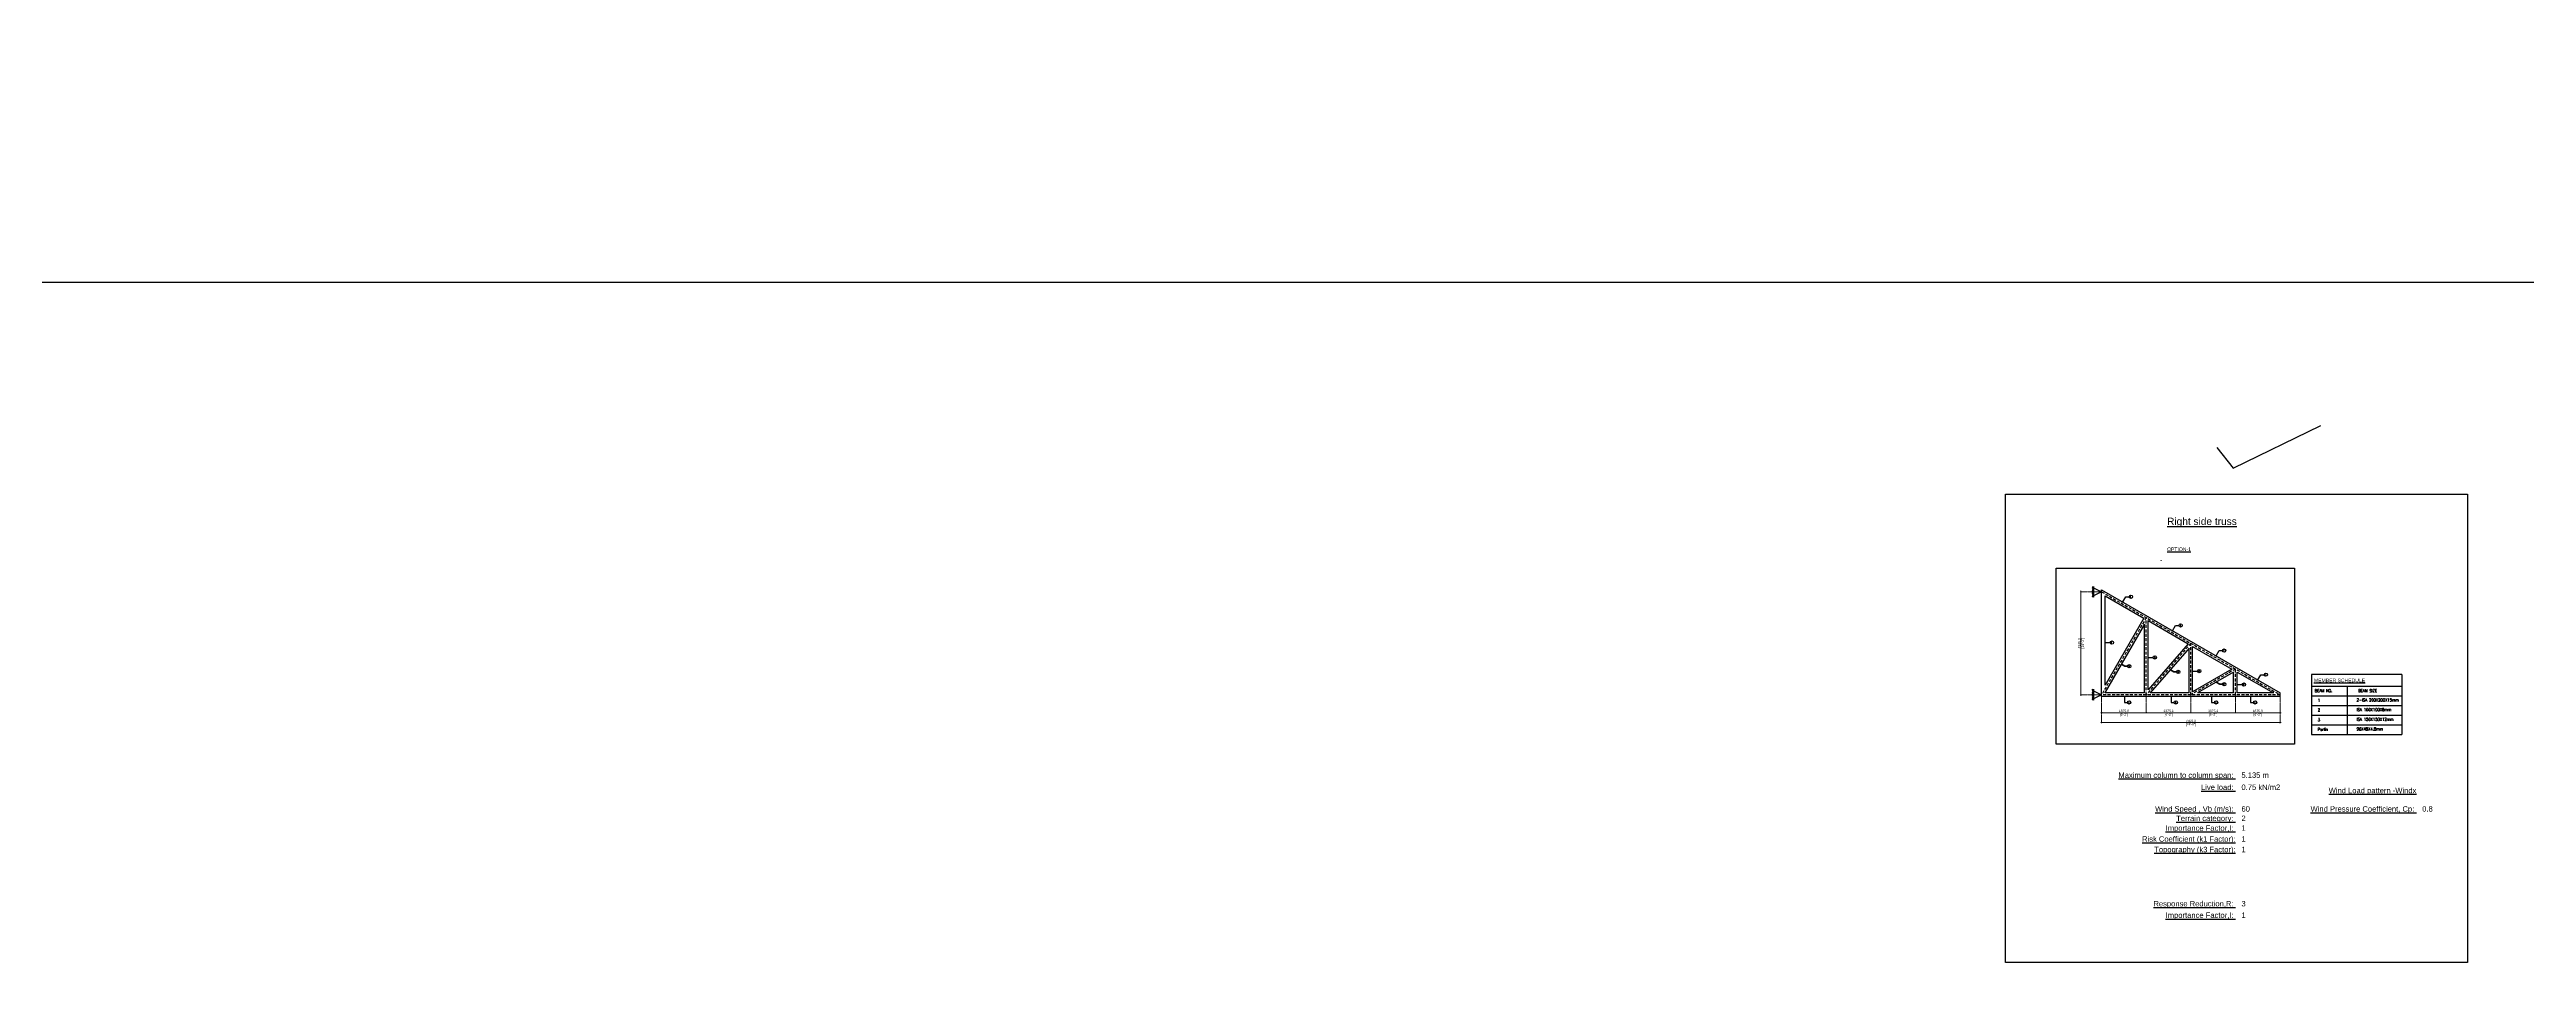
# Model space of a CAD drawing. Header units: millimetres. Extents: x 149548 to 2069915, y -1587483 to -1219800.
# Drawn here: x 1812121 to 1916255, y -1587483 to -1549081 of the extents above; entities that cross this region are included whole.
import ezdxf
from ezdxf.enums import TextEntityAlignment as Align

# ---------------------------------------------------------------- set-up
doc = ezdxf.new("R2010")
doc.units = ezdxf.units.MM
doc.header["$MEASUREMENT"] = 0
doc.header["$PDMODE"] = 98
for name, pattern in [('CONTINOUS', [0]), ('DASHED', [0.75, 0.5, -0.25]), ('HIDDEN', [0.375, 0.25, -0.125])]:
    doc.linetypes.add(name, pattern=pattern)
doc.layers.add('BRICK WALL_MOFA', color=8, linetype='Continuous', lineweight=30)
doc.layers.add('DIMENSION_MOFA', color=62, linetype='HIDDEN', lineweight=15)
for name, color, linetype in [('G-ANNO-TTLB', 7, 'Continuous'), ('S-TITTEXT', 7, 'Continuous'), ('Text', 7, 'Continuous'), ('TIT', 7, 'Continuous')]:
    doc.layers.add(name, color=color, linetype=linetype)
doc.styles.add('AR', font='', dxfattribs={"width": 0.8})
doc.styles.add('ROMANS', font='romans.shx')
doc.styles.get("Standard").update_dxf_attribs({"font": 'arial.ttf'})
doc.styles.get('AR').set_extended_font_data('Arial Unicode MS')
doc.dimstyles.new('100', dxfattribs={"dimtxt": 180, "dimasz": 80, "dimexe": 0.18, "dimexo": 0.0625, "dimgap": 1, "dimtad": 1, "dimdec": 0, "dimzin": 0, "dimdsep": 46, "dimtxsty": 'AR', "dimblk": 'DOT', "dimcen": 0.09, "dimse1": 1, "dimse2": 1, "dimclrd": 50, "dimclrt": 256, "dimadec": 0, "dimazin": 0, "dimtfac": 1, "dimtdec": 0, "dimtix": 1, "dimtofl": 0, "dimtmove": 2, "dimatfit": 0, "dimfxl": 1, "dimtolj": 1, "dimtzin": 0, "dimlwd": -1, "dimarcsym": 0})
doc.dimstyles.new('DIM 1-100 1', dxfattribs={"dimtxt": 200, "dimasz": 100, "dimexe": 50, "dimexo": 50, "dimgap": 50, "dimtad": 1, "dimdec": 1, "dimrnd": 5, "dimzin": 0, "dimdsep": 46, "dimtxsty": 'Standard', "dimblk": 'ARCHTICK', "dimcen": 100, "dimdle": 100, "dimclrd": 256, "dimclre": 256, "dimclrt": 256, "dimadec": 0, "dimazin": 0, "dimtfac": 1, "dimtdec": 1, "dimtix": 1, "dimtofl": 0, "dimtmove": 1, "dimatfit": 3, "dimldrblk": 'OPEN90', "dimfxl": 1, "dimtolj": 1, "dimtzin": 0, "dimlwd": -1, "dimlwe": -1, "dimarcsym": 0})

# ---------------------------------------------------------------- blocks, each defined once
blk = doc.blocks.new('_ArchTick')
at = {"color": 0, "linetype": 'ByBlock', "const_width": 0.15}
blk.add_lwpolyline([(-0.5, -0.5), (0.5, 0.5)], dxfattribs=at)
blk = doc.blocks.new('*D356')
at = {"layer": 'Defpoints', "color": 0}
for p in [(1897524, -1571892), (1898395, -1571892), (1898395, -1576222)]:
    blk.add_point(p, dxfattribs=at)
at = {"layer": 'DIMENSION_MOFA', "linetype": 'DASHED'}
for p, q in [((1898370, -1571892), (1897499, -1571892)), ((1898370, -1576222), (1897499, -1576222))]:
    blk.add_line(p, q, dxfattribs=at)
at = {"layer": 'DIMENSION_MOFA'}
blk.add_line((1897524, -1576272), (1897524, -1571842), dxfattribs=at)
at = {"layer": 'DIMENSION_MOFA', "linetype": 'ByBlock', "xscale": 50, "yscale": 50, "zscale": 50}
for p, rotation in [((1897524, -1571892), 90), ((1897524, -1576222), 270)]:
    blk.add_blockref('_ArchTick', p, dxfattribs=dict(at, rotation=rotation))
at = {"layer": 'DIMENSION_MOFA', "char_height": 100, "attachment_point": 5, "rotation": 90}
for s, insert in [('\\A1;4330.0', (1897448, -1574057)), ('\\A1;[14\'-3"]', (1897613, -1574057))]:
    blk.add_mtext(s, dxfattribs=dict(at, insert=insert))
blk = doc.blocks.new('_Open90')
at = {"color": 0, "linetype": 'ByBlock', "lineweight": -2}
for p, q in [((0, 0), (-1, 0)), ((-0.5, 0.5), (0, 0)), ((0, 0), (-0.5, -0.5))]:
    blk.add_line(p, q, dxfattribs=at)
blk = doc.blocks.new('*D357')
at = {"layer": 'Defpoints', "color": 0}
for p in [(1898395, -1576222), (1905895, -1576222), (1905895, -1577390)]:
    blk.add_point(p, dxfattribs=at)
at = {"layer": 'DIMENSION_MOFA', "linetype": 'DASHED'}
for p, q in [((1898395, -1576247), (1898395, -1577415)), ((1905895, -1576247), (1905895, -1577415))]:
    blk.add_line(p, q, dxfattribs=at)
at = {"layer": 'DIMENSION_MOFA'}
blk.add_line((1898345, -1577390), (1905945, -1577390), dxfattribs=at)
at = {"layer": 'DIMENSION_MOFA', "linetype": 'ByBlock', "xscale": 50, "yscale": 50, "zscale": 50, "rotation": 180}
blk.add_blockref('_ArchTick', (1898395, -1577390), dxfattribs=at)
at = {"layer": 'DIMENSION_MOFA', "linetype": 'ByBlock', "xscale": 50, "yscale": 50, "zscale": 50}
blk.add_blockref('_ArchTick', (1905895, -1577390), dxfattribs=at)
at = {"layer": 'DIMENSION_MOFA', "char_height": 100, "attachment_point": 5}
for s, insert in [('\\A1;[24\'-8"]', (1902145, -1577479)), ('\\A1;7500.0', (1902145, -1577314))]:
    blk.add_mtext(s, dxfattribs=dict(at, insert=insert))
blk = doc.blocks.new('*D358')
at = {"layer": 'Defpoints', "color": 0}
for p in [(1903395, -1574779), (1903395, -1574779), (1898395, -1576222), (1902334, -1575678), (1905895, -1576222)]:
    blk.add_point(p, dxfattribs=at)
blk = doc.blocks.new('_Dot')
at = {"linetype": 'ByBlock', "lineweight": -2}
blk.add_line((-0.5, 0), (-1, 0), dxfattribs=at)
at = {"linetype": 'ByBlock', "const_width": 0.5}
blk.add_lwpolyline([(-0.25, 0, 1), (0.25, 0, 1)], format="xyb", close=True, dxfattribs=at)
blk = doc.blocks.new('*D359')
at = {"layer": 'Defpoints', "color": 0}
for p in [(1904020, -1576222), (1905895, -1576297), (1904020, -1576977)]:
    blk.add_point(p, dxfattribs=at)
at = {"layer": 'DIMENSION_MOFA', "linetype": 'DASHED'}
for p, q in [((1904020, -1576247), (1904020, -1577002)), ((1905895, -1576322), (1905895, -1577002))]:
    blk.add_line(p, q, dxfattribs=at)
at = {"layer": 'DIMENSION_MOFA'}
blk.add_line((1905945, -1576977), (1903970, -1576977), dxfattribs=at)
at = {"layer": 'DIMENSION_MOFA', "linetype": 'ByBlock', "xscale": 50, "yscale": 50, "zscale": 50, "rotation": 180}
blk.add_blockref('_ArchTick', (1904020, -1576977), dxfattribs=at)
at = {"layer": 'DIMENSION_MOFA', "linetype": 'ByBlock', "xscale": 50, "yscale": 50, "zscale": 50}
blk.add_blockref('_ArchTick', (1905895, -1576977), dxfattribs=at)
at = {"layer": 'DIMENSION_MOFA', "char_height": 100, "attachment_point": 5}
for s, insert in [('\\A1;1875.0', (1904958, -1576901)), ('\\A1;[6\'-2"]', (1904958, -1577066))]:
    blk.add_mtext(s, dxfattribs=dict(at, insert=insert))
blk = doc.blocks.new('*D360')
at = {"layer": 'Defpoints', "color": 0}
for p in [(1902145, -1576222), (1904020, -1576222), (1902145, -1576977)]:
    blk.add_point(p, dxfattribs=at)
at = {"layer": 'DIMENSION_MOFA', "linetype": 'DASHED'}
for p, q in [((1902145, -1576247), (1902145, -1577002)), ((1904020, -1576247), (1904020, -1577002))]:
    blk.add_line(p, q, dxfattribs=at)
at = {"layer": 'DIMENSION_MOFA'}
blk.add_line((1904070, -1576977), (1902095, -1576977), dxfattribs=at)
at = {"layer": 'DIMENSION_MOFA', "linetype": 'ByBlock', "xscale": 50, "yscale": 50, "zscale": 50, "rotation": 180}
blk.add_blockref('_ArchTick', (1902145, -1576977), dxfattribs=at)
at = {"layer": 'DIMENSION_MOFA', "linetype": 'ByBlock', "xscale": 50, "yscale": 50, "zscale": 50}
blk.add_blockref('_ArchTick', (1904020, -1576977), dxfattribs=at)
at = {"layer": 'DIMENSION_MOFA', "char_height": 100, "attachment_point": 5}
for s, insert in [('\\A1;1875.0', (1903083, -1576901)), ('\\A1;[6\'-2"]', (1903083, -1577066))]:
    blk.add_mtext(s, dxfattribs=dict(at, insert=insert))
blk = doc.blocks.new('*D361')
at = {"layer": 'Defpoints', "color": 0}
for p in [(1898395, -1576297), (1900270, -1576222), (1898395, -1576977)]:
    blk.add_point(p, dxfattribs=at)
at = {"layer": 'DIMENSION_MOFA', "linetype": 'DASHED'}
for p, q in [((1898395, -1576322), (1898395, -1577002)), ((1900270, -1576247), (1900270, -1577002))]:
    blk.add_line(p, q, dxfattribs=at)
at = {"layer": 'DIMENSION_MOFA'}
blk.add_line((1900320, -1576977), (1898345, -1576977), dxfattribs=at)
at = {"layer": 'DIMENSION_MOFA', "linetype": 'ByBlock', "xscale": 50, "yscale": 50, "zscale": 50, "rotation": 180}
blk.add_blockref('_ArchTick', (1898395, -1576977), dxfattribs=at)
at = {"layer": 'DIMENSION_MOFA', "linetype": 'ByBlock', "xscale": 50, "yscale": 50, "zscale": 50}
blk.add_blockref('_ArchTick', (1900270, -1576977), dxfattribs=at)
at = {"layer": 'DIMENSION_MOFA', "char_height": 100, "attachment_point": 5}
for s, insert in [('\\A1;1875.0', (1899333, -1576901)), ('\\A1;[6\'-2"]', (1899333, -1577066))]:
    blk.add_mtext(s, dxfattribs=dict(at, insert=insert))
blk = doc.blocks.new('*D362')
at = {"layer": 'Defpoints', "color": 0}
for p in [(1900270, -1576222), (1902145, -1576222), (1900270, -1576977)]:
    blk.add_point(p, dxfattribs=at)
at = {"layer": 'DIMENSION_MOFA', "linetype": 'DASHED'}
for p, q in [((1900270, -1576247), (1900270, -1577002)), ((1902145, -1576247), (1902145, -1577002))]:
    blk.add_line(p, q, dxfattribs=at)
at = {"layer": 'DIMENSION_MOFA'}
blk.add_line((1902195, -1576977), (1900220, -1576977), dxfattribs=at)
at = {"layer": 'DIMENSION_MOFA', "linetype": 'ByBlock', "xscale": 50, "yscale": 50, "zscale": 50, "rotation": 180}
blk.add_blockref('_ArchTick', (1900270, -1576977), dxfattribs=at)
at = {"layer": 'DIMENSION_MOFA', "linetype": 'ByBlock', "xscale": 50, "yscale": 50, "zscale": 50}
blk.add_blockref('_ArchTick', (1902145, -1576977), dxfattribs=at)
at = {"layer": 'DIMENSION_MOFA', "char_height": 100, "attachment_point": 5}
for s, insert in [('\\A1;1875.0', (1901208, -1576901)), ('\\A1;[6\'-2"]', (1901208, -1577066))]:
    blk.add_mtext(s, dxfattribs=dict(at, insert=insert))

msp = doc.modelspace()

# ---------------------------------------------------------------- hatches: boundary and pattern name
at = {"layer": 'BRICK WALL_MOFA'}
h = msp.add_hatch(dxfattribs=at)
h.set_pattern_fill('ANSI31', color=8, scale=150)
h.set_pattern_definition([(45, (-926891.658, 627969.326), (-13.25825215, 13.25825215), [])])
h.paths.add_polyline_path([(1898057.63, -1571662.83), (1898005.08, -1571662.83), (1898005.08, -1572121.89), (1898057.63, -1572121.89)])
h = msp.add_hatch(dxfattribs=at)
h.set_pattern_fill('ANSI31', color=8, scale=150)
h.set_pattern_definition([(45, (-926891.658, 623639.198), (-13.25825215, 13.25825215), [])])
h.paths.add_polyline_path([(1898057.63, -1575992.95), (1898005.08, -1575992.95), (1898005.08, -1576452.02), (1898057.63, -1576452.02)])

# ---------------------------------------------------------------- linework, layer by layer
for p, q in [((1907213.67, -1575373.04), (1907213.67, -1577888.82)), ((1911021.9, -1575373.04), (1911021.9, -1577888.82))]:
    msp.add_line(p, q)
at = {"color": 3}
msp.add_lwpolyline([(1700907.35, -1472868.06), (2030257.22, -1472868.06), (2030257.22, -1558887.85), (1700907.35, -1558887.85)], close=True, dxfattribs=at)
at = {"color": 2}
msp.add_lwpolyline([(1903237.18, -1565814.8), (1903927.31, -1566696.62), (1907607.97, -1564894.63)], dxfattribs=at)
msp.add_lwpolyline([(1894357.58, -1567791.24), (1913773.08, -1567791.24), (1913773.08, -1587482.79), (1894357.58, -1587482.79)], close=True, dxfattribs=at)
at = {"color": 7}
msp.add_lwpolyline([(1896489.29, -1570897.56), (1906509.63, -1570897.56), (1906509.63, -1578306.21), (1896489.29, -1578306.21)], close=True, dxfattribs=at)
at = {"layer": 'BRICK WALL_MOFA', "color": 4, "linetype": 'Continuous', "ltscale": 250}
for p, q in [((1898395.13, -1571805.75), (1905895.13, -1576135.88)), ((1898395.13, -1571978.96), (1898395.13, -1571805.75)), ((1900195.13, -1573254.79), (1898545.13, -1576112.68)), ((1900195.13, -1576147.49), (1900195.13, -1573254.79)), ((1900345.13, -1576021.32), (1900345.13, -1573104.79)), ((1902028.99, -1574076.97), (1900345.13, -1576021.32)), ((1902070.13, -1574258.59), (1900434.3, -1576147.49)), ((1902070.13, -1576147.49), (1902070.13, -1574258.59)), ((1902220.13, -1576092.58), (1902220.13, -1574187.32)), ((1903870.13, -1575139.95), (1902220.13, -1576092.58)), ((1903945.13, -1575269.86), (1902425.03, -1576147.49)), ((1903945.13, -1576147.49), (1903945.13, -1575269.86)), ((1904095.13, -1576147.49), (1904095.13, -1575269.86)), ((1904095.13, -1575269.86), (1905615.23, -1576147.49)), ((1898395.13, -1576297.49), (1898395.13, -1576147.49)), ((1898395.13, -1576297.49), (1898395.13, -1576147.49)), ((1905895.13, -1576297.49), (1898395.13, -1576297.49)), ((1898545.13, -1576147.49), (1898545.13, -1576112.68)), ((1900195.13, -1576147.49), (1898545.13, -1576147.49)), ((1902070.13, -1576147.49), (1900434.3, -1576147.49)), ((1903945.13, -1576147.49), (1902425.03, -1576147.49)), ((1905615.23, -1576147.49), (1904095.13, -1576147.49)), ((1905895.13, -1576297.49), (1905895.13, -1576135.88))]:
    msp.add_line(p, q, dxfattribs=at)
at = {"layer": 'BRICK WALL_MOFA', "color": 251, "linetype": 'DASHED', "ltscale": 250}
for p, q in [((1898395.13, -1571892.36), (1905895.13, -1576222.49)), ((1900270.13, -1572974.89), (1898395.13, -1576222.49)), ((1900270.13, -1576222.49), (1900270.13, -1572974.89)), ((1902145.13, -1574057.42), (1900270.13, -1576222.49)), ((1902145.13, -1576222.49), (1902145.13, -1574057.42)), ((1904020.13, -1575139.95), (1902145.13, -1576222.49)), ((1904020.13, -1576222.49), (1904020.13, -1575139.95)), ((1905895.13, -1576222.49), (1898395.13, -1576222.49))]:
    msp.add_line(p, q, dxfattribs=at)
at = {"layer": 'BRICK WALL_MOFA', "color": 251}
msp.add_lwpolyline([(1900893.87, -1570580.1), (1900895.87, -1570580.1), (1900895.87, -1570586.1), (1900893.87, -1570586.1)], close=True, dxfattribs=at)
at = {"layer": 'BRICK WALL_MOFA', "color": 4, "linetype": 'Continuous', "ltscale": 250}
for points in [[(1898057.63, -1571662.83), (1898057.63, -1572121.89)], [(1898395.13, -1576222.49), (1898395.13, -1571892.36)], [(1900345.13, -1573104.79), (1902028.99, -1574076.97)], [(1902220.13, -1574187.32), (1903870.13, -1575139.95)], [(1898057.63, -1575992.95), (1898057.63, -1576452.02)]]:
    msp.add_lwpolyline(points, dxfattribs=at)
for points in [[(1898057.63, -1571723.61), (1898395.13, -1571892.36), (1898057.63, -1572061.11)], [(1900167.68, -1573002.34), (1898545.13, -1575812.68), (1898545.13, -1572065.56), (1900167.68, -1573002.34)], [(1898057.63, -1576053.74), (1898395.13, -1576222.49), (1898057.63, -1576391.24)]]:
    msp.add_lwpolyline(points, close=True, dxfattribs=at)
at = {"layer": 'BRICK WALL_MOFA', "color": 251, "linetype": 'DASHED', "ltscale": 250}
msp.add_lwpolyline([(1898395.13, -1576222.49), (1898395.13, -1571892.36)], dxfattribs=at)
at = {"layer": 'G-ANNO-TTLB'}
msp.add_line((1911021.9, -1575373.04), (1907213.67, -1575373.04), dxfattribs=at)
at = {"layer": 'Text', "color": 2}
for centre in [(1899624.58, -1572098.99), (1901717.2, -1573307.16), (1898825.72, -1574026.36), (1903545.89, -1574362.96), (1899555.8, -1575022.8), (1900625.72, -1574650.29), (1901615.86, -1575258.39), (1902500.72, -1575227.19), (1905302.07, -1575376.89), (1899547.8, -1576542.18), (1901512.71, -1576542.18), (1903208.69, -1576542.18), (1903547.44, -1575777.46), (1904375.72, -1575795.91), (1904843.94, -1576542.18)]:
    msp.add_circle(centre, 69.44, dxfattribs=at)
at = {"layer": 'TIT'}
for p, q in [((1907213.67, -1575855), (1911021.9, -1575855)), ((1907213.67, -1576260.62), (1911021.9, -1576260.62)), ((1908733.08, -1577888.82), (1908733.08, -1575855)), ((1907213.67, -1576667.67), (1911021.9, -1576667.67)), ((1907213.67, -1577074.72), (1911021.9, -1577074.72)), ((1907213.67, -1577481.77), (1911021.9, -1577481.77)), ((1907213.67, -1577888.82), (1911021.9, -1577888.82))]:
    msp.add_line(p, q, dxfattribs=at)

# ---------------------------------------------------------------- texts
at = {"linetype": 'CONTINOUS', "lineweight": -3, "ltscale": 0.5, "style": 'ROMANS', "width": 0.8}
for s, height, p in [('1', 126.56, (1907483.36, -1576520.95)), ('2-ISA 200X200X15mm', 126.5625, (1909115.98, -1576503.34)), ('2', 126.56, (1907483.36, -1576928)), ('3', 126.56, (1907483.36, -1577335.05)), ('Purlin', 126.562, (1907483.36, -1577742.1)), ('96X48X4.8mm', 126.5625, (1909115.98, -1577724.48)), ('ISA 100X100X8mm', 126.5625, (1909115.98, -1576910.39)), ('ISA 150X150X12mm', 126.5625, (1909115.98, -1577317.43))]:
    msp.add_text(s, height=height, dxfattribs=at).set_placement(p)
at = {"layer": 'S-TITTEXT', "color": 2}
msp.add_text('%%URight side truss', height=304.3433, dxfattribs=at).set_placement((1901146.26, -1569078.8))
at = {"layer": 'S-TITTEXT', "color": 1}
for s, height, p in [('%%UOPTION-1', 152.1716, (1901146.26, -1570179.37)), ('%%UMEMBER SCHEDULE', 152.1716, (1907321.08, -1575692.7)), ('5.135 m', 228.257, (1904273.56, -1579717.52)), ('0.75 kN/m2', 228.257, (1904273.56, -1580225.25)), ('2', 228.26, (1904273.56, -1581531.83)), ('60', 228.257, (1904273.56, -1581136.94)), ('1', 228.26, (1904273.56, -1581942.85)), ('0.8', 228.257, (1911873.32, -1581136.94)), ('1', 228.26, (1904273.56, -1582402.22)), ('1', 228.26, (1904273.56, -1582845.47)), ('3', 228.26, (1904273.56, -1585123.68)), ('1', 228.26, (1904273.56, -1585608.49))]:
    msp.add_text(s, height=height, dxfattribs=at).set_placement(p)
at = {"layer": 'S-TITTEXT', "color": 6, "linetype": 'CONTINOUS', "lineweight": -3, "ltscale": 0.5, "style": 'ROMANS', "width": 0.8}
msp.add_text('BEAM NO.', height=126.562, dxfattribs=at).set_placement((1907358.21, -1576115.5))
msp.add_text('BEAM SIZE', height=126.562, dxfattribs=at).set_placement((1909581.18, -1576117.54), align=Align.CENTER)
at = {"layer": 'S-TITTEXT', "color": 1}
for s, p in [('%%UMaximum column to column span: ', (1904027.38, -1579717.52)), ('%%ULive load: ', (1904027.38, -1580225.25)), ('%%UWind Load pattern -Windx', (1911627.14, -1580363.26)), ('%%UWind Speed , Vb (m/s): ', (1904027.38, -1581136.94)), ('%%UImportance Factor,I: ', (1904027.38, -1581942.85)), ('%%UTerrain category: ', (1904027.38, -1581531.83)), ('%%UWind Pressure Coefficient, Cp: ', (1911627.14, -1581136.94)), ('%%URisk Coefficient (k1 Factor):', (1904027.38, -1582402.22)), ('%%UTopography (k3 Factor):', (1904027.38, -1582845.47)), ('%%UResponse Reduction,R: ', (1904027.38, -1585123.68)), ('%%UImportance Factor,I: ', (1904027.38, -1585608.49))]:
    msp.add_text(s, height=228.2574, dxfattribs=at).set_placement(p, align=Align.RIGHT)
at = {"layer": 'Text', "style": 'ROMANS', "width": 0.85}
for s, p in [('1', (1899583.38, -1572135.05)), ('1', (1901676, -1573343.22)), ('1', (1898784.53, -1574062.42)), ('1', (1903504.69, -1574399.02)), ('3', (1899514.6, -1575058.86)), ('3', (1900584.53, -1574686.35)), ('3', (1901574.67, -1575294.45)), ('2', (1902459.53, -1575263.25)), ('1', (1905260.88, -1575412.95)), ('1', (1899506.61, -1576578.24)), ('1', (1901471.51, -1576578.24)), ('1', (1903167.49, -1576578.24)), ('2', (1903506.24, -1575813.53)), ('2', (1904334.53, -1575831.97)), ('1', (1904802.74, -1576578.24))]:
    msp.add_text(s, height=75, dxfattribs=at).set_placement(p)

# ---------------------------------------------------------------- dimensions: what is measured, and where the dimension line sits
at = {"layer": 'BRICK WALL_MOFA', "color": 251}
dim = msp.add_angular_dim_2l(base=(1902334.06, -1575678.23), line1=((1905895.13, -1576222.49), (1898395.13, -1576222.49)), line2=((1903395.13, -1574779.11), (1903395.13, -1574779.11)), dimstyle='100', dxfattribs=at)
dim.commit()
dim.dimension.update_dxf_attribs({"geometry": '*D358', "text_midpoint": (1902463.71, -1575787.08)})
at = {"layer": 'DIMENSION_MOFA', "color": 4}
dim = msp.add_linear_dim(base=(1897524.03, -1571892.36), p1=(1898395.13, -1576222.49), p2=(1898395.13, -1571892.36), angle=90, dimstyle='DIM 1-100 1', override={"dimscale": 0.5, "dimpost": '\\X', "dimtxsty": 'Standard', "dimldrblk": 'Open90'}, dxfattribs=at)
dim.commit()
dim.dimension.update_dxf_attribs({"geometry": '*D356', "text_midpoint": (1897524.03, -1574057.42)})
for base, p1, p2, picture, middle in [((1905895.13, -1577389.69), (1898395.13, -1576222.49), (1905895.13, -1576222.49), '*D357', (1902145.13, -1577389.69)), ((1898395.13, -1576977.2), (1900270.13, -1576222.49), (1898395.13, -1576297.49), '*D361', (1899332.63, -1576977.2)), ((1900270.13, -1576977.2), (1902145.13, -1576222.49), (1900270.13, -1576222.49), '*D362', (1901207.63, -1576977.2)), ((1902145.13, -1576977.2), (1904020.13, -1576222.49), (1902145.13, -1576222.49), '*D360', (1903082.63, -1576977.2)), ((1904020.13, -1576977.2), (1905895.13, -1576297.49), (1904020.13, -1576222.49), '*D359', (1904957.63, -1576977.2))]:
    dim = msp.add_linear_dim(base=base, p1=p1, p2=p2, dimstyle='DIM 1-100 1', override={"dimscale": 0.5, "dimpost": '\\X', "dimtxsty": 'Standard', "dimldrblk": 'Open90'}, dxfattribs=at)
    dim.commit()
    dim.dimension.update_dxf_attribs({"geometry": picture, "text_midpoint": middle})

# ---------------------------------------------------------------- leaders
at = {"layer": 'BRICK WALL_MOFA', "color": 251}
for points, override in [([(1899285.84, -1572320.01), (1899413.44, -1572098.99), (1899555.14, -1572098.99)], {"dimgap": 1, "dimtad": 0}), ([(1901378.46, -1573528.18), (1901506.06, -1573307.16), (1901647.75, -1573307.16)], {"dimgap": 1, "dimtad": 0}), ([(1898545.13, -1574026.36), (1898756.28, -1574026.36)], {"dimgap": 1, "dimtad": 0}), ([(1903207.15, -1574583.98), (1903334.75, -1574362.96), (1903476.45, -1574362.96)], {"dimgap": 1, "dimtad": 0}), ([(1899223.99, -1574936.86), (1899372.84, -1575022.8), (1899486.36, -1575022.8)], {"dimscale": 1, "dimtxt": 180, "dimasz": 80, "dimgap": 1, "dimtad": 0, "dimtxsty": 'AR', "dimclrd": 50, "dimlwd": 65535}), ([(1900345.13, -1574650.29), (1900556.28, -1574650.29)], {"dimgap": 1, "dimtad": 0}), ([(1901284.05, -1575172.45), (1901432.9, -1575258.39), (1901546.42, -1575258.39)], {"dimscale": 1, "dimtxt": 180, "dimasz": 80, "dimgap": 1, "dimtad": 0, "dimtxsty": 'AR', "dimclrd": 50, "dimlwd": 65535}), ([(1902220.13, -1575227.19), (1902431.28, -1575227.19)], {"dimgap": 1, "dimtad": 0}), ([(1904963.33, -1575597.91), (1905090.94, -1575376.89), (1905232.63, -1575376.89)], {"dimgap": 1, "dimtad": 0}), ([(1899355.95, -1576297.49), (1899355.95, -1576542.18), (1899478.36, -1576542.18)], {"dimgap": 1, "dimtad": 0}), ([(1901320.85, -1576297.49), (1901320.85, -1576542.18), (1901443.27, -1576542.18)], {"dimgap": 1, "dimtad": 0}), ([(1903016.83, -1576297.49), (1903016.83, -1576542.18), (1903139.24, -1576542.18)], {"dimgap": 1, "dimtad": 0}), ([(1903215.62, -1575691.53), (1903364.47, -1575777.46), (1903477.99, -1575777.46)], {"dimscale": 1, "dimtxt": 180, "dimasz": 80, "dimgap": 1, "dimtad": 0, "dimtxsty": 'AR', "dimclrd": 50, "dimlwd": 65535}), ([(1904095.13, -1575795.91), (1904306.28, -1575795.91)], {"dimgap": 1, "dimtad": 0}), ([(1904652.08, -1576297.49), (1904652.08, -1576542.18), (1904774.5, -1576542.18)], {"dimgap": 1, "dimtad": 0})]:
    msp.add_leader(points, dimstyle='100', override=override, dxfattribs=at)

doc.saveas('drawing.dxf')
